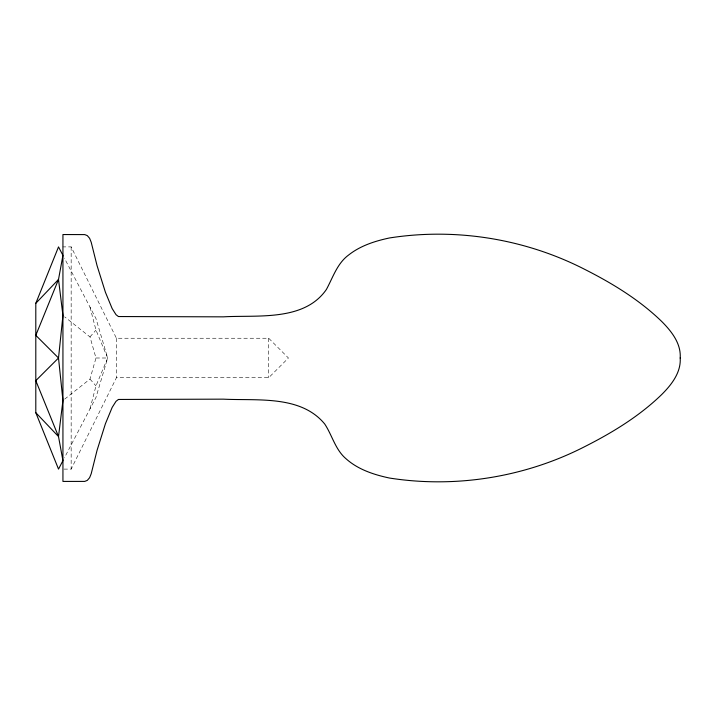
<?xml version="1.0" encoding="UTF-8"?>
<svg xmlns="http://www.w3.org/2000/svg" width="716" height="716" viewBox="0 0 716 716"><rect width="100%" height="100%" fill="white"/><g stroke="black" fill="none" stroke-linecap="round" stroke-linejoin="round"><path stroke-width="0.54" stroke-dasharray="3.58 2.69" d="M89.983 408.899L95.971 385.897L107.668 358L95.971 318.548L64.386 258.118M64.682 399.134L89.983 379.086L95.971 358L89.983 336.914L64.682 316.866M89.983 307.101L95.971 330.103L107.668 358L95.971 397.452L64.386 457.882M63.966 469.105L71.161 469.105L116.431 377.726L268.688 377.726L288.441 358L268.688 338.247L116.431 338.247L71.161 246.895L62.936 246.895M89.983 336.914L95.971 330.103M95.971 358L107.668 358M89.983 379.086L95.971 385.897M268.688 338.247L268.688 377.753M116.431 338.247L116.431 377.753M71.161 246.895L71.161 469.105"/><path stroke-width="1.07" d="M35.8 303.315L58.515 246.895L62.936 255.352L58.515 279.437L35.8 335.348L58.515 358L62.936 400.521L58.515 436.563L62.936 460.648L58.515 469.105L35.8 412.685L35.8 303.315L58.515 279.437L62.936 315.479L58.515 358L35.8 380.652L58.515 436.563L35.8 412.685M680.2 358C681.158 372.517 671.456 384.805 661.745 394.498C639.316 416.265 612.296 432.697 584.533 446.739C524.891 477.241 455.618 488.419 389.459 478.037C373.949 474.726 358.081 469.562 346.052 458.777C335.321 449.702 332.233 435.373 324.751 424.042C300.747 394.811 257.035 400.879 223.428 399.152L118.435 399.456L116.028 401.309L112.17 407.404L105.422 423.738L97.063 450.346L91.201 473.75L89.616 477.706L87.289 480.4L84.739 481.403L62.936 481.421L62.936 234.544L84.739 234.597L87.289 235.6L89.616 238.294L91.201 242.25L97.063 265.654L105.422 292.262L112.17 308.596L116.028 314.691L118.435 316.544L223.428 316.848C257.25 314.843 304.067 321.699 326.38 289.488C332.94 277.459 337.2 263.327 348.781 254.896C360.506 245.686 375.059 241.024 389.459 237.963C455.618 227.581 524.891 238.759 584.533 269.261C612.296 283.303 639.316 299.736 661.745 321.502C671.42 331.222 681.193 343.456 680.2 358"/></g></svg>
